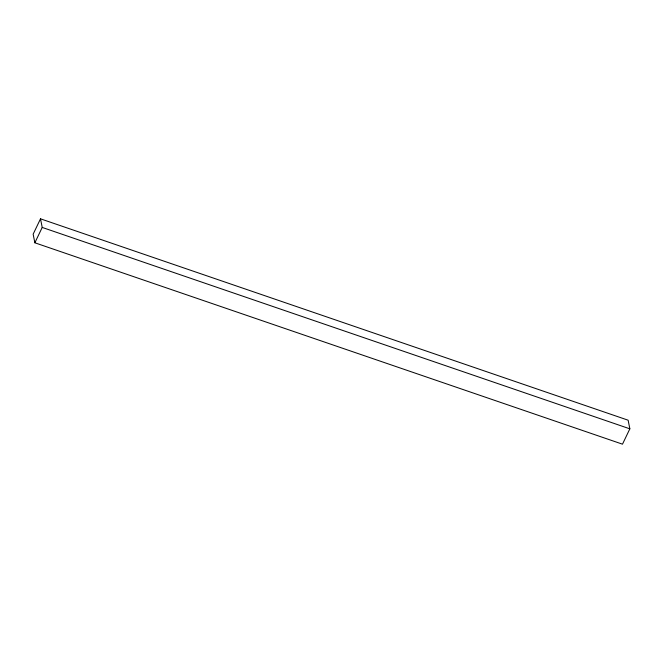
<?xml version="1.0" encoding="UTF-8"?>
<svg xmlns="http://www.w3.org/2000/svg" width="663" height="663" viewBox="0 0 663 663"><rect width="100%" height="100%" fill="white"/><g stroke="black" fill="none" stroke-linecap="round" stroke-linejoin="round"><path stroke-width="0.99" d="M40.509 218.823L33.15 234.172L34.857 242.791L622.491 444.177L629.85 428.828L628.143 420.209L40.509 218.823L42.217 227.434L34.857 242.791M42.217 227.434L629.85 428.828"/></g></svg>
